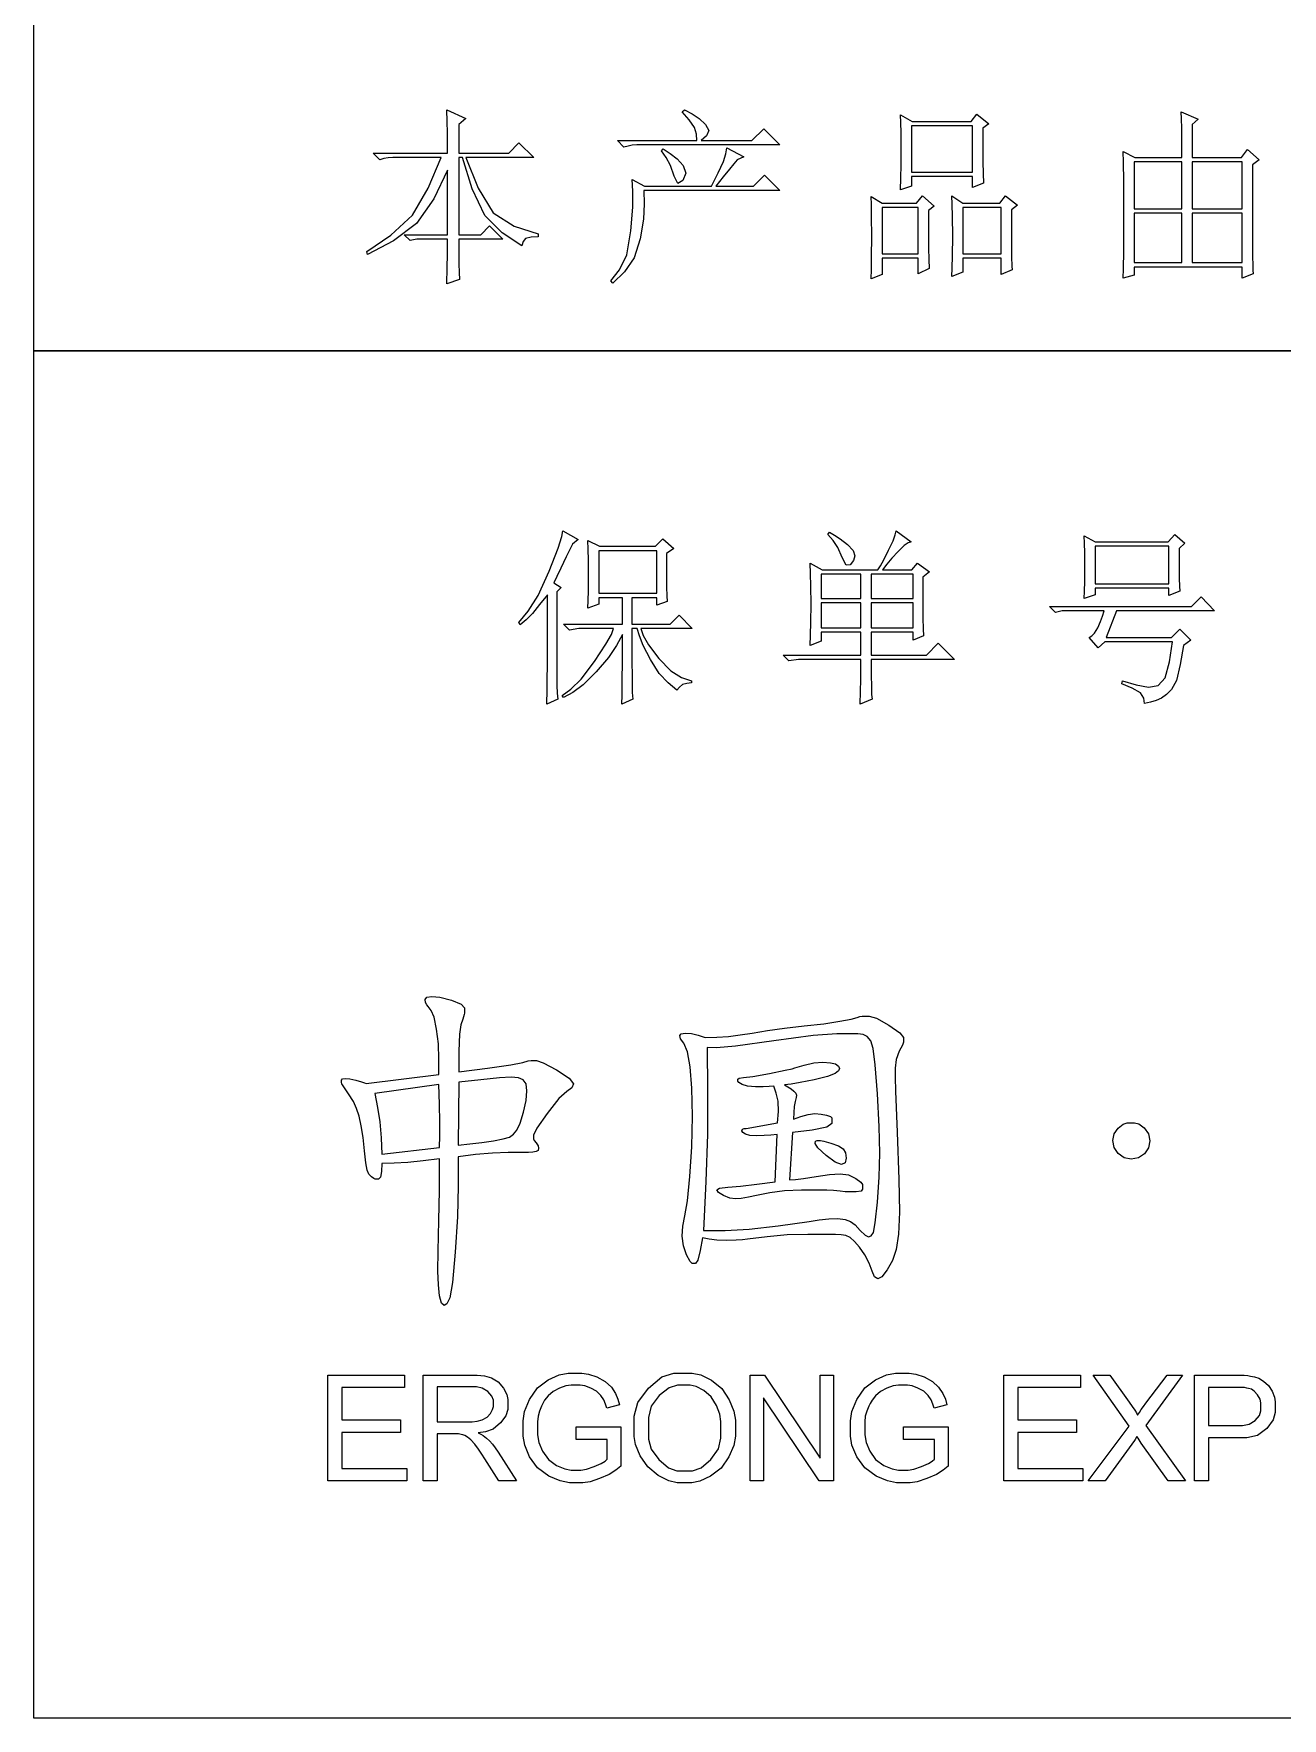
# Model space of a CAD drawing. Header units: millimetres. Extents: x 3916 to 6020, y 1867 to 2649.
# Drawn here: x 5233.68 to 5247.83, y 2363.48 to 2382.58 of the extents above; entities that cross this region are included whole.
import ezdxf

# ---------------------------------------------------------------- set-up
doc = ezdxf.new("R2010")
doc.units = ezdxf.units.MM

# ---------------------------------------------------------------- blocks, each defined once
blk = doc.blocks.new('EWAURWU')
for p, q in [((25.895, 192.375), (25.895, 232.375)), ((89.895, 207.875), (25.895, 207.875)), ((89.895, 192.375), (25.895, 192.375))]:
    blk.add_line(p, q)
at = {"lineweight": -3}
for p, q in [((25.895, 192.375), (25.895, 207.875)), ((25.895, 207.875), (89.895, 207.875)), ((89.895, 192.375), (25.895, 192.375))]:
    blk.add_line(p, q, dxfattribs=at)
for points in [[(30.709, 209.143), (30.709, 208.993), (30.71, 208.861), (30.713, 208.764), (30.717, 208.685), (30.576, 208.635), (30.58, 208.818), (30.583, 208.973), (30.584, 209.072), (30.584, 209.143), (30.234, 209.143), (30.159, 209.126), (30.092, 209.193), (30.584, 209.193), (30.584, 209.926), (30.426, 209.601), (30.233, 209.319), (29.971, 209.122), (29.676, 208.968), (29.667, 209.001), (29.942, 209.189), (30.185, 209.416), (30.363, 209.722), (30.509, 210.068), (30.017, 210.068), (29.963, 210.068), (29.911, 210.065), (29.863, 210.056), (29.817, 210.043), (29.742, 210.118), (30.584, 210.118), (30.584, 210.231), (30.583, 210.348), (30.58, 210.476), (30.576, 210.61), (30.792, 210.51), (30.709, 210.443), (30.709, 210.118), (31.276, 210.118), (31.392, 210.235), (31.559, 210.068), (30.792, 210.068), (30.93, 209.722), (31.101, 209.441), (31.338, 209.289), (31.609, 209.201), (31.609, 209.168), (31.53, 209.164), (31.467, 209.149), (31.438, 209.114), (31.426, 209.068), (31.201, 209.214), (31.004, 209.412), (30.863, 209.714), (30.751, 210.068), (30.709, 210.068), (30.709, 209.193), (30.959, 209.193), (31.059, 209.293), (31.209, 209.143), (30.709, 209.143)], [(32.507, 210.26), (33.407, 210.26), (33.403, 210.331), (33.38, 210.407), (33.32, 210.493), (33.241, 210.585), (33.266, 210.61), (33.353, 210.564), (33.435, 210.511), (33.507, 210.443), (33.543, 210.373), (33.516, 210.314), (33.457, 210.26), (34.032, 210.26), (34.166, 210.393), (34.349, 210.21), (32.782, 210.21), (32.728, 210.21), (32.676, 210.207), (32.628, 210.197), (32.582, 210.185), (32.507, 210.26)], [(36.647, 210.401), (36.647, 210.197), (36.648, 210.017), (36.651, 209.885), (36.656, 209.776), (36.531, 209.726), (36.531, 209.851), (35.839, 209.851), (35.839, 209.743), (35.714, 209.701), (35.718, 209.835), (35.721, 209.986), (35.722, 210.172), (35.721, 210.347), (35.718, 210.464), (35.714, 210.551), (35.847, 210.476), (36.514, 210.476), (36.581, 210.56), (36.714, 210.451), (36.647, 210.401)], [(38.237, 208.701), (38.241, 208.806), (38.245, 209.007), (38.246, 209.401), (38.245, 209.8), (38.241, 210.014), (38.237, 210.135), (38.371, 210.068), (38.904, 210.068), (38.904, 210.247), (38.903, 210.401), (38.9, 210.506), (38.896, 210.585), (39.087, 210.501), (39.021, 210.443), (39.021, 210.068), (39.579, 210.068), (39.646, 210.16), (39.779, 210.043), (39.704, 209.985), (39.704, 209.068), (39.704, 208.947), (39.705, 208.847), (39.708, 208.789), (39.712, 208.751), (39.587, 208.701), (39.587, 208.826), (38.362, 208.826), (38.362, 208.735), (38.237, 208.701)], [(35.839, 210.426), (35.839, 209.901), (36.531, 209.901), (36.531, 210.426), (35.839, 210.426)], [(33.749, 210.176), (33.941, 210.076), (33.866, 210.043), (33.828, 209.997), (33.779, 209.937), (33.707, 209.847), (33.624, 209.743), (34.049, 209.743), (34.174, 209.868), (34.349, 209.693), (32.807, 209.693), (32.811, 209.543), (32.802, 209.369), (32.766, 209.147), (32.696, 208.931), (32.586, 208.772), (32.457, 208.643), (32.432, 208.668), (32.532, 208.793), (32.615, 208.966), (32.661, 209.235), (32.681, 209.506), (32.682, 209.685), (32.674, 209.818), (32.816, 209.743), (33.574, 209.743), (33.649, 209.893), (33.708, 210.022), (33.736, 210.11), (33.749, 210.176)], [(33.007, 210.143), (33.024, 210.168), (33.107, 210.114), (33.185, 210.052), (33.253, 209.976), (33.283, 209.892), (33.249, 209.806), (33.191, 209.774), (33.149, 209.856), (33.11, 209.977), (33.061, 210.068), (33.007, 210.143)], [(38.362, 210.018), (38.362, 209.485), (38.904, 209.485), (38.904, 210.018), (38.362, 210.018)], [(39.021, 210.018), (39.021, 209.485), (39.587, 209.485), (39.587, 210.018), (39.021, 210.018)], [(36.031, 209.468), (36.031, 209.239), (36.032, 209.042), (36.035, 208.91), (36.039, 208.81), (35.914, 208.751), (35.914, 208.926), (35.506, 208.926), (35.506, 208.743), (35.381, 208.693), (35.385, 208.797), (35.388, 208.943), (35.389, 209.172), (35.388, 209.398), (35.385, 209.535), (35.381, 209.626), (35.506, 209.551), (35.897, 209.551), (35.964, 209.635), (36.097, 209.518), (36.031, 209.468)], [(35.506, 209.501), (35.506, 208.976), (35.914, 208.976), (35.914, 209.501), (35.506, 209.501)], [(36.972, 209.476), (36.972, 209.176), (36.973, 208.941), (36.976, 208.835), (36.981, 208.793), (36.856, 208.743), (36.856, 208.926), (36.422, 208.926), (36.422, 208.768), (36.297, 208.718), (36.301, 208.814), (36.305, 208.952), (36.306, 209.176), (36.305, 209.4), (36.301, 209.539), (36.297, 209.635), (36.422, 209.551), (36.839, 209.551), (36.906, 209.635), (37.039, 209.526), (36.972, 209.476)], [(36.422, 209.501), (36.422, 208.976), (36.856, 208.976), (36.856, 209.501), (36.422, 209.501)], [(38.362, 209.435), (38.362, 208.876), (38.904, 208.876), (38.904, 209.435), (38.362, 209.435)], [(39.021, 209.435), (39.021, 208.876), (39.587, 208.876), (39.587, 209.435), (39.021, 209.435)], [(31.822, 204.361), (31.822, 204.211), (31.823, 204.082), (31.826, 203.995), (31.831, 203.928), (31.706, 203.87), (31.71, 204.032), (31.713, 204.177), (31.714, 204.286), (31.714, 204.378), (31.714, 205.111), (31.626, 204.999), (31.544, 204.9), (31.472, 204.828), (31.406, 204.77), (31.389, 204.795), (31.497, 204.924), (31.611, 205.102), (31.735, 205.378), (31.835, 205.638), (31.876, 205.77), (31.889, 205.836), (32.064, 205.736), (31.997, 205.686), (31.926, 205.54), (31.865, 205.412), (31.822, 205.32), (31.789, 205.245), (31.872, 205.195), (31.822, 205.145), (31.822, 204.361)], [(33.064, 205.578), (33.064, 205.37), (33.065, 205.198), (33.068, 205.099), (33.072, 205.036), (32.956, 204.995), (32.956, 205.078), (32.672, 205.078), (32.672, 204.778), (33.106, 204.778), (33.206, 204.878), (33.356, 204.728), (32.772, 204.728), (32.801, 204.649), (32.86, 204.545), (32.976, 204.39), (33.114, 204.247), (33.235, 204.174), (33.347, 204.136), (33.347, 204.111), (33.293, 204.107), (33.245, 204.095), (33.21, 204.065), (33.181, 204.028), (33.081, 204.111), (32.981, 204.22), (32.881, 204.378), (32.799, 204.536), (32.756, 204.645), (32.731, 204.728), (32.672, 204.728), (32.672, 204.403), (32.673, 204.14), (32.676, 204.003), (32.681, 203.928), (32.556, 203.87), (32.56, 203.974), (32.563, 204.125), (32.564, 204.37), (32.564, 204.661), (32.497, 204.536), (32.407, 204.399), (32.268, 204.236), (32.12, 204.09), (32.001, 204.003), (31.897, 203.945), (31.881, 203.97), (31.981, 204.04), (32.097, 204.154), (32.247, 204.353), (32.378, 204.551), (32.439, 204.661), (32.464, 204.728), (32.072, 204.728), (31.964, 204.711), (31.897, 204.778), (32.564, 204.778), (32.564, 205.078), (32.297, 205.078), (32.297, 205.003), (32.172, 204.961), (32.176, 205.045), (32.179, 205.157), (32.181, 205.328), (32.179, 205.503), (32.176, 205.628), (32.172, 205.728), (32.306, 205.661), (32.939, 205.661), (33.022, 205.745), (33.147, 205.636), (33.064, 205.578)], [(35.384, 204.378), (35.384, 204.207), (35.385, 204.065), (35.388, 203.982), (35.392, 203.928), (35.259, 203.87), (35.263, 204.015), (35.266, 204.152), (35.267, 204.27), (35.267, 204.378), (34.559, 204.378), (34.451, 204.361), (34.384, 204.428), (35.267, 204.428), (35.267, 204.686), (34.817, 204.686), (34.817, 204.586), (34.692, 204.536), (34.696, 204.653), (34.699, 204.799), (34.701, 205.003), (34.699, 205.207), (34.696, 205.353), (34.692, 205.47), (34.826, 205.395), (35.459, 205.395), (35.488, 205.44), (35.526, 205.507), (35.58, 205.615), (35.63, 205.724), (35.655, 205.79), (35.667, 205.836), (35.834, 205.711), (35.801, 205.699), (35.756, 205.669), (35.688, 205.603), (35.616, 205.525), (35.559, 205.457), (35.509, 205.395), (35.842, 205.395), (35.909, 205.47), (36.042, 205.37), (35.967, 205.311), (35.967, 205.057), (35.968, 204.847), (35.971, 204.724), (35.976, 204.645), (35.859, 204.595), (35.859, 204.686), (35.384, 204.686), (35.384, 204.428), (36.009, 204.428), (36.142, 204.561), (36.326, 204.378), (35.384, 204.378)], [(34.892, 205.795), (34.909, 205.82), (34.967, 205.786), (35.033, 205.744), (35.113, 205.682), (35.178, 205.614), (35.196, 205.553), (35.182, 205.498), (35.146, 205.449), (35.101, 205.447), (35.055, 205.532), (35.006, 205.646), (34.951, 205.728), (34.892, 205.795)], [(38.871, 205.636), (38.871, 205.449), (38.872, 205.295), (38.875, 205.207), (38.879, 205.153), (38.754, 205.103), (38.754, 205.186), (37.921, 205.186), (37.921, 205.111), (37.796, 205.07), (37.8, 205.153), (37.803, 205.262), (37.804, 205.424), (37.803, 205.585), (37.8, 205.695), (37.796, 205.778), (37.921, 205.711), (38.746, 205.711), (38.821, 205.795), (38.937, 205.695), (38.871, 205.636)], [(32.297, 205.611), (32.297, 205.128), (32.956, 205.128), (32.956, 205.611), (32.297, 205.611)], [(37.921, 205.661), (37.921, 205.236), (38.754, 205.236), (38.754, 205.661), (37.921, 205.661)], [(34.817, 205.345), (34.817, 205.07), (35.267, 205.07), (35.267, 205.345), (34.817, 205.345)], [(35.384, 205.345), (35.384, 205.07), (35.859, 205.07), (35.859, 205.345), (35.384, 205.345)], [(34.817, 205.02), (34.817, 204.736), (35.267, 204.736), (35.267, 205.02), (34.817, 205.02)], [(35.384, 205.02), (35.384, 204.736), (35.859, 204.736), (35.859, 205.02), (35.384, 205.02)], [(38.921, 204.536), (38.883, 204.32), (38.84, 204.14), (38.787, 204.036), (38.729, 203.979), (38.671, 203.94), (38.61, 203.914), (38.546, 203.895), (38.479, 203.878), (38.471, 203.94), (38.434, 204), (38.341, 204.053), (38.221, 204.103), (38.229, 204.136), (38.383, 204.09), (38.523, 204.065), (38.633, 204.082), (38.713, 204.168), (38.762, 204.349), (38.796, 204.578), (38.029, 204.578), (37.954, 204.511), (37.854, 204.628), (37.883, 204.645), (37.914, 204.676), (37.95, 204.736), (37.982, 204.807), (38.004, 204.87), (38.021, 204.928), (37.546, 204.928), (37.471, 204.911), (37.404, 204.978), (39.012, 204.978), (39.121, 205.086), (39.271, 204.928), (38.162, 204.928), (38.046, 204.628), (38.787, 204.628), (38.879, 204.72), (39.004, 204.595), (38.921, 204.536)], [(30.709, 199.703), (31.037, 199.744), (31.301, 199.781), (31.437, 199.809), (31.496, 199.826), (31.53, 199.832), (31.551, 199.832), (31.589, 199.832), (31.665, 199.805), (31.818, 199.725), (31.962, 199.633), (32.01, 199.568), (31.991, 199.521), (31.936, 199.481), (31.842, 199.4), (31.71, 199.231), (31.596, 199.063), (31.558, 198.986), (31.558, 198.956), (31.558, 198.943), (31.566, 198.925), (31.587, 198.897), (31.608, 198.866), (31.615, 198.837), (31.608, 198.813), (31.587, 198.799), (31.551, 198.792), (31.5, 198.789), (31.441, 198.789), (31.27, 198.789), (31.093, 198.783), (30.901, 198.765), (30.702, 198.74), (30.702, 198.412), (30.694, 198.06), (30.67, 197.658), (30.638, 197.316), (30.607, 197.142), (30.576, 197.075), (30.543, 197.053), (30.513, 197.081), (30.492, 197.163), (30.479, 197.288), (30.474, 197.444), (30.477, 197.672), (30.484, 198.018), (30.491, 198.358), (30.493, 198.569), (30.493, 198.717), (30.308, 198.694), (30.133, 198.676), (29.98, 198.668), (29.838, 198.664), (29.834, 198.575), (29.824, 198.508), (29.802, 198.486), (29.773, 198.486), (29.764, 198.486), (29.748, 198.493), (29.72, 198.512), (29.691, 198.545), (29.671, 198.59), (29.656, 198.67), (29.642, 198.806), (29.627, 198.96), (29.606, 199.092), (29.582, 199.202), (29.553, 199.288), (29.516, 199.366), (29.462, 199.452), (29.402, 199.543), (29.392, 199.557), (29.385, 199.569), (29.383, 199.581), (29.383, 199.593), (29.383, 199.61), (29.393, 199.623), (29.425, 199.627), (29.475, 199.622), (29.544, 199.608), (29.607, 199.591), (29.641, 199.579), (29.66, 199.57), (30.486, 199.672), (30.486, 199.847), (30.479, 200.019), (30.459, 200.188), (30.431, 200.324), (30.399, 200.398), (30.365, 200.442), (30.347, 200.464), (30.335, 200.491), (30.33, 200.523), (30.349, 200.55), (30.404, 200.559), (30.497, 200.548), (30.626, 200.516), (30.737, 200.472), (30.774, 200.428), (30.774, 200.385), (30.774, 200.37), (30.772, 200.352), (30.764, 200.328), (30.755, 200.301), (30.734, 200.237), (30.718, 200.13), (30.711, 199.938), (30.709, 199.703)], [(33.501, 200.093), (33.633, 200.097), (33.766, 200.105), (33.9, 200.121), (34.035, 200.142), (34.209, 200.171), (34.4, 200.198), (34.624, 200.224), (34.845, 200.249), (35.026, 200.277), (35.156, 200.302), (35.223, 200.32), (35.255, 200.332), (35.28, 200.336), (35.301, 200.336), (35.358, 200.336), (35.442, 200.31), (35.581, 200.231), (35.707, 200.144), (35.748, 200.091), (35.748, 200.055), (35.748, 200.04), (35.736, 200.006), (35.701, 199.936), (35.665, 199.844), (35.653, 199.746), (35.653, 199.646), (35.653, 199.642), (35.66, 199.485), (35.678, 199.02), (35.697, 198.484), (35.703, 198.113), (35.694, 197.862), (35.667, 197.69), (35.623, 197.565), (35.564, 197.457), (35.505, 197.381), (35.458, 197.356), (35.422, 197.379), (35.394, 197.445), (35.36, 197.536), (35.309, 197.629), (35.25, 197.714), (35.195, 197.779), (35.144, 197.824), (35.096, 197.847), (35.044, 197.857), (34.977, 197.861), (34.903, 197.861), (34.664, 197.861), (34.43, 197.854), (34.204, 197.834), (33.982, 197.807), (33.925, 197.8), (33.852, 197.794), (33.745, 197.792), (33.634, 197.796), (33.546, 197.807), (33.47, 197.823), (33.446, 197.677), (33.42, 197.567), (33.394, 197.531), (33.368, 197.531), (33.353, 197.531), (33.33, 197.555), (33.29, 197.627), (33.255, 197.729), (33.243, 197.84), (33.25, 197.955), (33.271, 198.071), (33.3, 198.24), (33.328, 198.516), (33.349, 198.852), (33.357, 199.2), (33.35, 199.518), (33.332, 199.761), (33.302, 199.931), (33.26, 200.027), (33.224, 200.078), (33.213, 200.114), (33.229, 200.135), (33.277, 200.142), (33.345, 200.136), (33.421, 200.118), (33.501, 200.093)], [(33.482, 197.906), (33.728, 197.906), (34.001, 197.919), (34.327, 197.957), (34.679, 198.008), (34.793, 198.024), (34.903, 198.035), (35.003, 198.039), (35.088, 198.031), (35.149, 198.008), (35.201, 197.968), (35.259, 197.906), (35.313, 197.852), (35.354, 197.834), (35.384, 197.846), (35.407, 197.883), (35.428, 197.993), (35.453, 198.224), (35.472, 198.51), (35.479, 198.783), (35.472, 199.085), (35.453, 199.454), (35.427, 199.784), (35.405, 199.966), (35.378, 200.055), (35.339, 200.104), (35.29, 200.127), (35.233, 200.135), (35.172, 200.135), (34.994, 200.135), (34.726, 200.114), (34.278, 200.053), (33.847, 199.993), (33.631, 199.976), (33.523, 199.979), (33.529, 199.498), (33.527, 198.998), (33.508, 198.461), (33.482, 197.906)], [(34.456, 198.478), (34.524, 198.484), (34.617, 198.495), (34.761, 198.518), (34.912, 198.539), (35.03, 198.547), (35.125, 198.534), (35.208, 198.495), (35.266, 198.452), (35.286, 198.425), (35.286, 198.406), (35.286, 198.374), (35.268, 198.35), (35.214, 198.342), (35.142, 198.342), (35.121, 198.342), (35.088, 198.344), (35.03, 198.351), (34.957, 198.359), (34.88, 198.361), (34.801, 198.361), (34.594, 198.361), (34.401, 198.353), (34.236, 198.331), (34.084, 198.3), (33.993, 198.281), (33.91, 198.267), (33.844, 198.262), (33.781, 198.272), (33.709, 198.3), (33.652, 198.335), (33.633, 198.365), (33.665, 198.386), (33.758, 198.397), (33.903, 198.408), (34.088, 198.429), (34.293, 198.456), (34.319, 198.994), (34.247, 198.986), (34.171, 198.981), (34.086, 198.979), (34.009, 198.983), (33.957, 198.996), (33.927, 199.014), (33.917, 199.036), (33.924, 199.053), (33.942, 199.06), (33.967, 199.062), (34.323, 199.126), (34.331, 199.255), (34.329, 199.371), (34.308, 199.462), (34.278, 199.54), (34.225, 199.536), (34.16, 199.533), (34.071, 199.532), (33.983, 199.539), (33.921, 199.559), (33.884, 199.581), (33.872, 199.597), (33.872, 199.608), (33.872, 199.621), (33.888, 199.632), (33.936, 199.638), (34.042, 199.652), (34.23, 199.686), (34.409, 199.721), (34.488, 199.739), (34.516, 199.748), (34.624, 199.78), (34.731, 199.804), (34.833, 199.813), (34.92, 199.807), (34.979, 199.792), (35.013, 199.769), (35.024, 199.742), (35.011, 199.714), (34.973, 199.684), (34.888, 199.651), (34.736, 199.614), (34.578, 199.581), (34.475, 199.564), (34.399, 199.555), (34.439, 199.532), (34.476, 199.509), (34.507, 199.485), (34.528, 199.461), (34.535, 199.439), (34.532, 199.411), (34.522, 199.367), (34.511, 199.31), (34.505, 199.242), (34.501, 199.168), (34.586, 199.198), (34.669, 199.221), (34.746, 199.229), (34.816, 199.225), (34.878, 199.212), (34.922, 199.195), (34.937, 199.18), (34.937, 199.164), (34.937, 199.117), (34.881, 199.075), (34.713, 199.043), (34.49, 199.017), (34.456, 198.478)], [(30.493, 198.846), (30.495, 198.979), (30.495, 199.134), (30.492, 199.335), (30.486, 199.559), (29.758, 199.456), (29.79, 199.299), (29.816, 199.135), (29.83, 198.956), (29.838, 198.77), (30.493, 198.846)], [(30.702, 198.873), (30.836, 198.888), (30.971, 198.904), (31.104, 198.922), (31.215, 198.942), (31.284, 198.964), (31.329, 198.995), (31.369, 199.043), (31.407, 199.122), (31.445, 199.246), (31.473, 199.379), (31.483, 199.488), (31.472, 199.568), (31.441, 199.614), (31.386, 199.635), (31.305, 199.642), (31.171, 199.635), (30.96, 199.614), (30.709, 199.585), (30.702, 198.873)], [(38.323, 199.126), (38.367, 199.126), (38.416, 199.112), (38.475, 199.068), (38.523, 199.002), (38.539, 198.922), (38.524, 198.841), (38.479, 198.774), (38.411, 198.729), (38.329, 198.713), (38.247, 198.729), (38.179, 198.778), (38.134, 198.846), (38.119, 198.924), (38.134, 199), (38.181, 199.066), (38.238, 199.111), (38.283, 199.126), (38.323, 199.126)], [(34.793, 198.926), (34.808, 198.926), (34.845, 198.918), (34.926, 198.895), (35.011, 198.864), (35.064, 198.829), (35.091, 198.784), (35.1, 198.723), (35.087, 198.67), (35.047, 198.653), (34.976, 198.678), (34.871, 198.755), (34.778, 198.84), (34.748, 198.891), (34.753, 198.917), (34.77, 198.926), (34.793, 198.926)], [(29.226, 195.066), (29.226, 196.266), (30.094, 196.266), (30.094, 196.124), (29.385, 196.124), (29.385, 195.757), (30.05, 195.757), (30.05, 195.615), (29.385, 195.615), (29.385, 195.208), (30.122, 195.208), (30.122, 195.066), (29.226, 195.066)], [(30.306, 195.066), (30.306, 196.266), (30.838, 196.266), (30.919, 196.266), (31, 196.258), (31.082, 196.233), (31.157, 196.189), (31.216, 196.119), (31.253, 196.045), (31.266, 195.988), (31.266, 195.938), (31.266, 195.875), (31.245, 195.805), (31.183, 195.723), (31.099, 195.654), (31.014, 195.624), (30.928, 195.612), (30.959, 195.597), (30.987, 195.582), (31.007, 195.567), (31.023, 195.552), (31.058, 195.52), (31.092, 195.484), (31.124, 195.44), (31.155, 195.392), (31.363, 195.066), (31.164, 195.066), (31.005, 195.315), (30.971, 195.369), (30.933, 195.424), (30.891, 195.481), (30.848, 195.53), (30.81, 195.561), (30.779, 195.58), (30.756, 195.589), (30.738, 195.593), (30.724, 195.596), (30.707, 195.598), (30.68, 195.599), (30.649, 195.599), (30.465, 195.599), (30.465, 195.066), (30.306, 195.066)], [(30.465, 195.736), (30.807, 195.736), (30.861, 195.736), (30.917, 195.742), (30.977, 195.759), (31.031, 195.788), (31.07, 195.831), (31.094, 195.875), (31.102, 195.909), (31.102, 195.938), (31.102, 195.981), (31.086, 196.027), (31.04, 196.078), (30.977, 196.119), (30.912, 196.133), (30.845, 196.133), (30.465, 196.133), (30.465, 195.736)], [(32.04, 195.536), (32.04, 195.678), (32.548, 195.678), (32.548, 195.233), (32.489, 195.186), (32.414, 195.14), (32.306, 195.093), (32.197, 195.057), (32.116, 195.046), (32.051, 195.046), (31.963, 195.046), (31.86, 195.065), (31.73, 195.121), (31.603, 195.214), (31.512, 195.34), (31.457, 195.47), (31.438, 195.572), (31.438, 195.66), (31.438, 195.748), (31.456, 195.852), (31.511, 195.988), (31.601, 196.12), (31.722, 196.213), (31.847, 196.268), (31.949, 196.287), (32.039, 196.287), (32.104, 196.287), (32.179, 196.276), (32.274, 196.245), (32.368, 196.194), (32.439, 196.127), (32.487, 196.055), (32.514, 195.991), (32.53, 195.93), (32.386, 195.891), (32.373, 195.937), (32.353, 195.984), (32.319, 196.035), (32.271, 196.082), (32.205, 196.119), (32.138, 196.143), (32.085, 196.151), (32.039, 196.151), (31.985, 196.151), (31.924, 196.142), (31.851, 196.117), (31.78, 196.079), (31.723, 196.03), (31.683, 195.982), (31.661, 195.944), (31.648, 195.912), (31.625, 195.856), (31.608, 195.798), (31.602, 195.735), (31.602, 195.67), (31.602, 195.59), (31.616, 195.503), (31.657, 195.402), (31.725, 195.308), (31.818, 195.242), (31.912, 195.202), (31.983, 195.189), (32.042, 195.189), (32.093, 195.189), (32.157, 195.199), (32.243, 195.229), (32.323, 195.264), (32.367, 195.291), (32.392, 195.313), (32.392, 195.536), (32.04, 195.536)], [(32.697, 195.65), (32.697, 195.8), (32.737, 195.954), (32.858, 196.118), (33.01, 196.245), (33.145, 196.287), (33.272, 196.287), (33.355, 196.287), (33.451, 196.267), (33.572, 196.207), (33.689, 196.112), (33.775, 195.986), (33.828, 195.857), (33.845, 195.754), (33.845, 195.664), (33.845, 195.573), (33.827, 195.469), (33.771, 195.338), (33.682, 195.211), (33.563, 195.12), (33.442, 195.064), (33.349, 195.046), (33.271, 195.046), (33.186, 195.046), (33.089, 195.066), (32.968, 195.127), (32.851, 195.224), (32.766, 195.351), (32.714, 195.477), (32.697, 195.571), (32.697, 195.65)], [(32.861, 195.648), (32.861, 195.54), (32.89, 195.427), (32.978, 195.307), (33.087, 195.213), (33.182, 195.182), (33.27, 195.182), (33.36, 195.182), (33.456, 195.213), (33.565, 195.308), (33.652, 195.431), (33.681, 195.55), (33.681, 195.665), (33.681, 195.739), (33.669, 195.821), (33.632, 195.921), (33.571, 196.018), (33.487, 196.09), (33.4, 196.135), (33.332, 196.151), (33.273, 196.151), (33.188, 196.151), (33.095, 196.122), (32.982, 196.035), (32.891, 195.914), (32.861, 195.784), (32.861, 195.648)], [(34.011, 195.066), (34.011, 196.266), (34.174, 196.266), (34.805, 195.323), (34.805, 196.266), (34.957, 196.266), (34.957, 195.066), (34.794, 195.066), (34.163, 196.008), (34.163, 195.066), (34.011, 195.066)], [(35.748, 195.536), (35.748, 195.678), (36.256, 195.678), (36.256, 195.233), (36.198, 195.186), (36.123, 195.14), (36.015, 195.093), (35.905, 195.057), (35.825, 195.046), (35.759, 195.046), (35.671, 195.046), (35.569, 195.065), (35.438, 195.121), (35.312, 195.214), (35.22, 195.34), (35.165, 195.47), (35.147, 195.572), (35.147, 195.66), (35.147, 195.748), (35.165, 195.852), (35.22, 195.988), (35.309, 196.12), (35.431, 196.213), (35.556, 196.268), (35.658, 196.287), (35.747, 196.287), (35.812, 196.287), (35.887, 196.276), (35.982, 196.245), (36.076, 196.194), (36.147, 196.127), (36.196, 196.055), (36.223, 195.991), (36.238, 195.93), (36.095, 195.891), (36.081, 195.937), (36.061, 195.984), (36.028, 196.035), (35.979, 196.082), (35.913, 196.119), (35.846, 196.143), (35.793, 196.151), (35.748, 196.151), (35.694, 196.151), (35.633, 196.142), (35.56, 196.117), (35.488, 196.079), (35.432, 196.03), (35.392, 195.982), (35.37, 195.944), (35.356, 195.912), (35.333, 195.856), (35.316, 195.798), (35.31, 195.735), (35.31, 195.67), (35.31, 195.59), (35.324, 195.503), (35.366, 195.402), (35.433, 195.308), (35.526, 195.242), (35.62, 195.202), (35.691, 195.189), (35.75, 195.189), (35.802, 195.189), (35.865, 195.199), (35.952, 195.229), (36.032, 195.264), (36.075, 195.291), (36.101, 195.313), (36.101, 195.536), (35.748, 195.536)], [(36.885, 195.066), (36.885, 196.266), (37.754, 196.266), (37.754, 196.124), (37.045, 196.124), (37.045, 195.757), (37.71, 195.757), (37.71, 195.615), (37.045, 195.615), (37.045, 195.208), (37.782, 195.208), (37.782, 195.066), (36.885, 195.066)], [(37.842, 195.066), (38.306, 195.688), (37.897, 196.266), (38.085, 196.266), (38.304, 195.959), (38.339, 195.911), (38.368, 195.869), (38.387, 195.837), (38.401, 195.811), (38.421, 195.843), (38.443, 195.876), (38.469, 195.911), (38.496, 195.947), (38.737, 196.266), (38.909, 196.266), (38.493, 195.695), (38.942, 195.066), (38.747, 195.066), (38.443, 195.494), (38.431, 195.512), (38.418, 195.53), (38.406, 195.549), (38.393, 195.568), (38.374, 195.537), (38.357, 195.511), (38.345, 195.494), (38.337, 195.482), (38.033, 195.066), (37.842, 195.066)], [(39.045, 195.066), (39.045, 196.266), (39.498, 196.266), (39.558, 196.266), (39.61, 196.264), (39.649, 196.26), (39.681, 196.254), (39.725, 196.247), (39.773, 196.231), (39.829, 196.198), (39.883, 196.149), (39.925, 196.082), (39.952, 196.015), (39.961, 195.963), (39.961, 195.919), (39.961, 195.842), (39.937, 195.758), (39.864, 195.659), (39.759, 195.58), (39.639, 195.553), (39.512, 195.553), (39.204, 195.553), (39.204, 195.066), (39.045, 195.066)], [(39.204, 195.695), (39.514, 195.695), (39.591, 195.695), (39.665, 195.709), (39.733, 195.752), (39.782, 195.808), (39.798, 195.862), (39.798, 195.914), (39.798, 195.951), (39.788, 195.993), (39.76, 196.043), (39.723, 196.085), (39.69, 196.105), (39.659, 196.113), (39.639, 196.119), (39.611, 196.123), (39.565, 196.124), (39.511, 196.124), (39.204, 196.124), (39.204, 195.695)]]:
    blk.add_lwpolyline(points)

msp = doc.modelspace()

# ---------------------------------------------------------------- block references
msp.add_blockref('EWAURWU', (5207.785, 2171.109))

doc.saveas('drawing.dxf')
